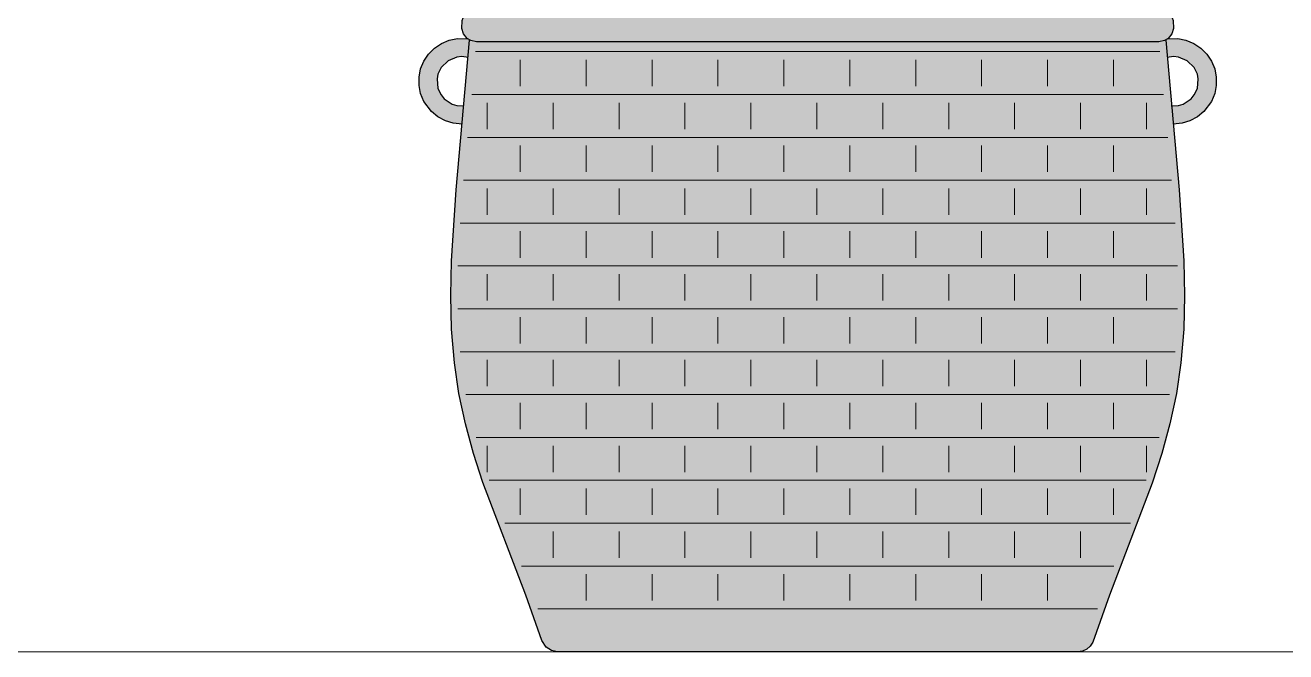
# Model space of a CAD drawing. Header units: millimetres. Extents: x -4 to 8794, y -6642 to 2653.
# Drawn here: x 3618 to 4383, y 0 to 380 of the extents above; entities that cross this region are included whole.
import ezdxf

# ---------------------------------------------------------------- set-up
doc = ezdxf.new("R2010")
doc.units = ezdxf.units.MM
doc.layers.add('VEG-MACETA', color=25, linetype='Continuous', lineweight=25, true_color=0x745440)
doc.layers.add('VEG-TEXTO', color=47, linetype='Continuous', lineweight=18, true_color=0x464646)
doc.layers.add('VEG-RELLENO', color=253, linetype='Continuous', true_color=0x96c896)

# ---------------------------------------------------------------- blocks, each defined once
blk = doc.blocks.new('VEG_Kentia_ALZADO')
at = {"layer": 'VEG-RELLENO', "true_color": 0xc2a980}
h = blk.add_hatch(color=253, dxfattribs=at)
h.dxf.hatch_style = 1
h.paths.add_polyline_path([(216, 378.1), (214.9, 374.8), (212.7, 372), (210.4, 370.7), (207, 370), (-207, 370), (-211.2, 371.1), (-214, 373.3), (-215.6, 376.4), (-216, 381), (-215.3, 384.4), (-213.4, 387.4), (-210.4, 389.3), (-207, 390), (-72.5, 390), (-70.7, 388), (-49.7, 388), (-51.5, 390), (51.5, 390), (49.7, 388), (70.7, 388), (72.5, 390), (207, 390), (211.2, 388.9), (214, 386.7), (215.8, 382.8)])
at = {"layer": 'VEG-RELLENO', "true_color": 0xbea57d}
h = blk.add_hatch(color=253, dxfattribs=at)
h.dxf.hatch_style = 1
h.paths.add_polyline_path([(-216, 320), (-221.1, 320.5), (-225.9, 322), (-230.4, 324.4), (-234.4, 327.6), (-237.6, 331.6), (-240, 336.1), (-241.5, 340.9), (-242, 346), (-241.5, 351.1), (-240, 355.9), (-237.6, 360.4), (-234.4, 364.4), (-230.4, 367.6), (-225.9, 370), (-221.1, 371.5), (-216, 372), (-212.2, 371.7), (-211.2, 371), (-212, 360.4), (-216, 361), (-218.9, 360.7), (-221.7, 359.9), (-225.5, 357.6), (-228.5, 354.3), (-229.9, 351.7), (-231, 346), (-229.9, 340.3), (-226.6, 335.4), (-221.7, 332.1), (-218.9, 331.3), (-214.6, 331.1)])
at = {"layer": 'VEG-RELLENO', "true_color": 0xd8bc8e}
h = blk.add_hatch(color=31, dxfattribs=at)
h.dxf.hatch_style = 1
h.paths.add_polyline_path([(-158.8, 0), (-161.6, 0.7), (-164, 2.2), (-166.9, 5.9), (-177.1, 34.4), (-203, 102.3), (-208.8, 120.2), (-213.7, 138.2), (-217.7, 156.7), (-220.4, 175.2), (-222.1, 195.7), (-222.6, 216.1), (-222.2, 237.1), (-219.4, 280.2), (-211.2, 371), (-207, 370), (207, 370), (211.2, 371), (219.4, 280.2), (222.2, 237.1), (222.6, 216.1), (222.1, 195.7), (220.4, 175.2), (217.7, 156.7), (213.7, 138.2), (208.8, 120.2), (203.1, 102.6), (177.1, 34.4), (167.3, 6.8), (164.8, 2.8), (161.6, 0.7), (157.8, 0)])
at = {"layer": 'VEG-RELLENO', "true_color": 0xbea57d}
h = blk.add_hatch(color=253, dxfattribs=at)
h.dxf.hatch_style = 1
h.paths.add_polyline_path([(241.5, 340.9), (238.9, 333.7), (236.1, 329.5), (232.5, 325.9), (228.3, 323.1), (223.5, 321.1), (215.7, 320), (214.6, 331.1), (218.9, 331.3), (221.7, 332.1), (226.6, 335.4), (228.5, 337.7), (230.4, 341.6), (230.9, 347.5), (230.4, 350.4), (228.5, 354.3), (224.3, 358.5), (218.9, 360.7), (216, 361), (212, 360.4), (211.2, 371), (212.2, 371.7), (216, 372), (223.5, 370.9), (228.3, 368.9), (234.4, 364.4), (238.9, 358.3), (240.9, 353.5), (241.9, 348.5)])
at = {"layer": 'VEG-MACETA'}
for points in [[(72.5, 390), (207.9, 390), (211.2, 388.9), (214.5, 386), (215.8, 382.8), (216, 378.1), (214.9, 374.8), (212.7, 372), (210.4, 370.7), (207, 370), (-207, 370), (-210.4, 370.7), (-212.7, 372), (-214.9, 374.8), (-216, 378.1), (-215.8, 382.8), (-214.5, 386), (-211.2, 388.9), (-207.9, 390), (-72.5, 390)], [(-215.7, 320), (-221.1, 320.5), (-225.9, 322), (-230.4, 324.4), (-234.4, 327.6), (-238.9, 333.7), (-240.9, 338.5), (-241.9, 343.5), (-241.9, 348.5), (-240.9, 353.5), (-238.9, 358.3), (-236.1, 362.5), (-232.5, 366.1), (-228.3, 368.9), (-223.5, 370.9), (-218.5, 371.9), (-212.2, 371.7)], [(211.2, 371), (219.4, 280.2), (222.2, 237.1), (222.6, 216.1), (222.1, 195.7), (220.4, 175.2), (217.7, 156.7), (213.7, 138.2), (208.8, 120.2), (203, 102.3), (177.1, 34.4), (166.9, 5.9), (165.4, 3.5), (163.3, 1.6), (160.7, 0.4), (157.8, 0), (-157.8, 0), (-161.6, 0.7), (-164.8, 2.8), (-167.3, 6.8), (-177.1, 34.4), (-203.1, 102.6), (-208.8, 120.2), (-213.7, 138.2), (-217.7, 156.7), (-220.4, 175.2), (-222.1, 195.7), (-222.6, 216.1), (-222.2, 237.1), (-219.4, 280.2), (-211.2, 371)], [(212.2, 371.7), (218.5, 371.9), (223.5, 370.9), (228.3, 368.9), (232.5, 366.1), (236.1, 362.5), (238.9, 358.3), (240.9, 353.5), (241.9, 348.5), (241.9, 343.5), (240.9, 338.5), (238.9, 333.7), (234.4, 327.6), (230.4, 324.4), (225.9, 322), (221.1, 320.5), (215.7, 320)], [(-212, 360.4), (-216, 361), (-218.9, 360.7), (-224.3, 358.5), (-228.5, 354.3), (-230.4, 350.4), (-230.9, 347.5), (-230.4, 341.6), (-228.5, 337.7), (-226.6, 335.4), (-221.7, 332.1), (-218.9, 331.3), (-214.6, 331.1)], [(214.6, 331.1), (218.9, 331.3), (221.7, 332.1), (226.6, 335.4), (228.5, 337.7), (230.4, 341.6), (230.9, 347.5), (230.4, 350.4), (228.5, 354.3), (224.3, 358.5), (218.9, 360.7), (216, 361), (212, 360.4)]]:
    blk.add_lwpolyline(points, dxfattribs=at)
at = {"layer": 'VEG-MACETA', "lineweight": 9}
for points in [[(-207.7, 364), (207.7, 364)], [(-180.5, 343), (-180.5, 359)], [(-140.5, 343), (-140.5, 359)], [(-100.5, 343), (-100.5, 359)], [(-60.5, 343), (-60.5, 359)], [(-20.5, 343), (-20.5, 359)], [(19.5, 343), (19.5, 359)], [(59.5, 343), (59.5, 359)], [(99.5, 343), (99.5, 359)], [(139.5, 343), (139.5, 359)], [(179.5, 343), (179.5, 359)], [(-209.9, 338), (209.9, 338)], [(-200.5, 317), (-200.5, 333)], [(-160.5, 317), (-160.5, 333)], [(-120.5, 317), (-120.5, 333)], [(-80.5, 317), (-80.5, 333)], [(-40.5, 317), (-40.5, 333)], [(-0.5, 317), (-0.5, 333)], [(39.5, 317), (39.5, 333)], [(79.5, 317), (79.5, 333)], [(119.5, 317), (119.5, 333)], [(159.5, 317), (159.5, 333)], [(199.5, 317), (199.5, 333)], [(-212.4, 312), (212.4, 312)], [(-180.5, 291), (-180.5, 307)], [(-140.5, 291), (-140.5, 307)], [(-100.5, 291), (-100.5, 307)], [(-60.5, 291), (-60.5, 307)], [(-20.5, 291), (-20.5, 307)], [(19.5, 291), (19.5, 307)], [(59.5, 291), (59.5, 307)], [(99.5, 291), (99.5, 307)], [(139.5, 291), (139.5, 307)], [(179.5, 291), (179.5, 307)], [(-214.8, 286), (214.8, 286)], [(-200.5, 265), (-200.5, 281)], [(-160.5, 265), (-160.5, 281)], [(-120.5, 265), (-120.5, 281)], [(-80.5, 265), (-80.5, 281)], [(-40.5, 265), (-40.5, 281)], [(-0.5, 265), (-0.5, 281)], [(39.5, 265), (39.5, 281)], [(79.5, 265), (79.5, 281)], [(119.5, 265), (119.5, 281)], [(159.5, 265), (159.5, 281)], [(199.5, 265), (199.5, 281)], [(-216.9, 260), (216.9, 260)], [(-180.5, 239), (-180.5, 255)], [(-140.5, 239), (-140.5, 255)], [(-100.5, 239), (-100.5, 255)], [(-60.5, 239), (-60.5, 255)], [(-20.5, 239), (-20.5, 255)], [(19.5, 239), (19.5, 255)], [(59.5, 239), (59.5, 255)], [(99.5, 239), (99.5, 255)], [(139.5, 239), (139.5, 255)], [(179.5, 239), (179.5, 255)], [(-218.3, 234), (218.3, 234)], [(-200.5, 213), (-200.5, 229)], [(-160.5, 213), (-160.5, 229)], [(-120.5, 213), (-120.5, 229)], [(-80.5, 213), (-80.5, 229)], [(-40.5, 213), (-40.5, 229)], [(-0.5, 213), (-0.5, 229)], [(39.5, 213), (39.5, 229)], [(79.5, 213), (79.5, 229)], [(119.5, 213), (119.5, 229)], [(159.5, 213), (159.5, 229)], [(199.5, 213), (199.5, 229)], [(-218.4, 208), (218.4, 208)], [(-180.5, 187), (-180.5, 203)], [(-140.5, 187), (-140.5, 203)], [(-100.5, 187), (-100.5, 203)], [(-60.5, 187), (-60.5, 203)], [(-20.5, 187), (-20.5, 203)], [(19.5, 187), (19.5, 203)], [(59.5, 187), (59.5, 203)], [(99.5, 187), (99.5, 203)], [(139.5, 187), (139.5, 203)], [(179.5, 187), (179.5, 203)], [(-217, 182), (217, 182)], [(-200.5, 161), (-200.5, 177)], [(-160.5, 161), (-160.5, 177)], [(-120.5, 161), (-120.5, 177)], [(-80.5, 161), (-80.5, 177)], [(-40.5, 161), (-40.5, 177)], [(-0.5, 161), (-0.5, 177)], [(39.5, 161), (39.5, 177)], [(79.5, 161), (79.5, 177)], [(119.5, 161), (119.5, 177)], [(159.5, 161), (159.5, 177)], [(199.5, 161), (199.5, 177)], [(-213.5, 156), (213.5, 156)], [(-180.5, 135), (-180.5, 151)], [(-140.5, 135), (-140.5, 151)], [(-100.5, 135), (-100.5, 151)], [(-60.5, 135), (-60.5, 151)], [(-20.5, 135), (-20.5, 151)], [(19.5, 135), (19.5, 151)], [(59.5, 135), (59.5, 151)], [(99.5, 135), (99.5, 151)], [(139.5, 135), (139.5, 151)], [(179.5, 135), (179.5, 151)], [(-207.3, 130), (207.3, 130)], [(-200.5, 109), (-200.5, 125)], [(-160.5, 109), (-160.5, 125)], [(-120.5, 109), (-120.5, 125)], [(-80.5, 109), (-80.5, 125)], [(-40.5, 109), (-40.5, 125)], [(-0.5, 109), (-0.5, 125)], [(39.5, 109), (39.5, 125)], [(79.5, 109), (79.5, 125)], [(119.5, 109), (119.5, 125)], [(159.5, 109), (159.5, 125)], [(199.5, 109), (199.5, 125)], [(-199.3, 104), (199.3, 104)], [(-180.5, 83), (-180.5, 99)], [(-140.5, 83), (-140.5, 99)], [(-100.5, 83), (-100.5, 99)], [(-60.5, 83), (-60.5, 99)], [(-20.5, 83), (-20.5, 99)], [(19.5, 83), (19.5, 99)], [(59.5, 83), (59.5, 99)], [(99.5, 83), (99.5, 99)], [(139.5, 83), (139.5, 99)], [(179.5, 83), (179.5, 99)], [(-189.8, 78), (189.8, 78)], [(-160.5, 57), (-160.5, 73)], [(-120.5, 57), (-120.5, 73)], [(-80.5, 57), (-80.5, 73)], [(-40.5, 57), (-40.5, 73)], [(-0.5, 57), (-0.5, 73)], [(39.5, 57), (39.5, 73)], [(79.5, 57), (79.5, 73)], [(119.5, 57), (119.5, 73)], [(159.5, 57), (159.5, 73)], [(-179.7, 52), (179.7, 52)], [(-140.5, 31), (-140.5, 47)], [(-100.5, 31), (-100.5, 47)], [(-60.5, 31), (-60.5, 47)], [(-20.5, 31), (-20.5, 47)], [(19.5, 31), (19.5, 47)], [(59.5, 31), (59.5, 47)], [(99.5, 31), (99.5, 47)], [(139.5, 31), (139.5, 47)], [(-169.8, 26), (169.8, 26)]]:
    blk.add_lwpolyline(points, dxfattribs=at)

msp = doc.modelspace()

# ---------------------------------------------------------------- linework, layer by layer
at = {"layer": 'VEG-TEXTO'}
msp.add_line((3193.7, 0), (5003.51, 0), dxfattribs=at)

# ---------------------------------------------------------------- block references
msp.add_blockref('VEG_Kentia_ALZADO', (4098.6, 0))

doc.saveas('drawing.dxf')
